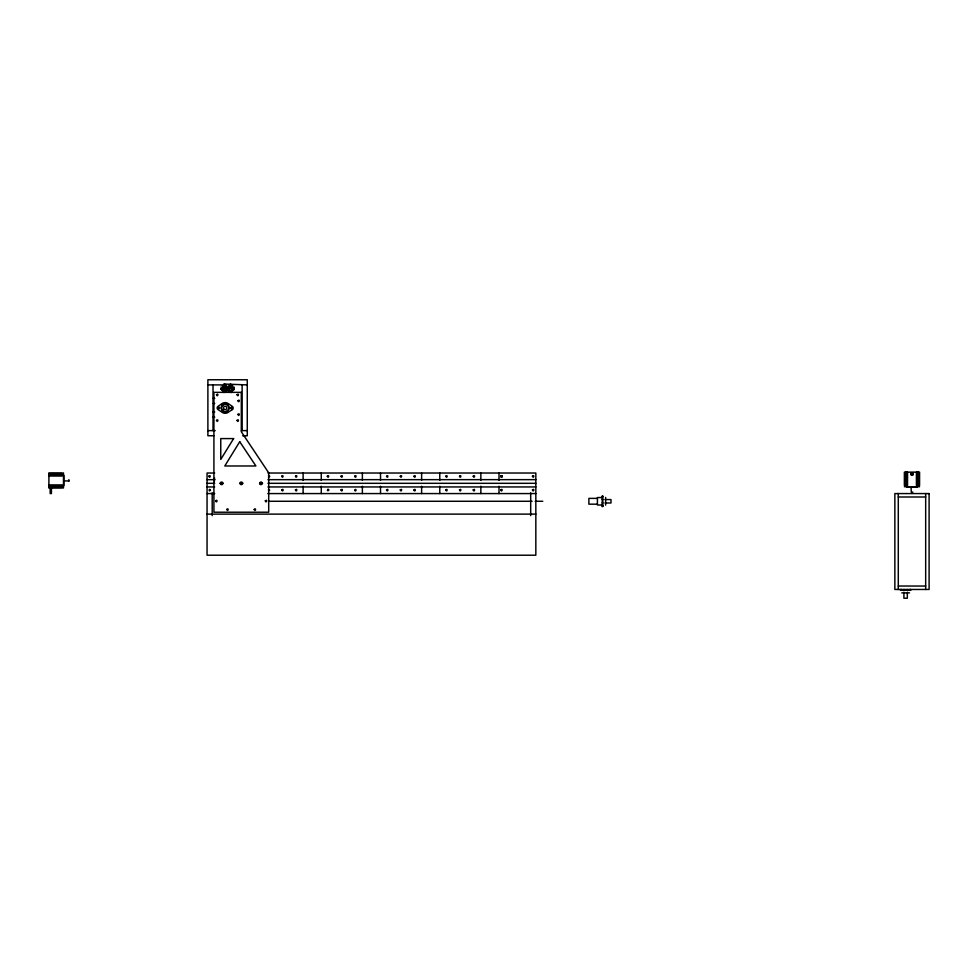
<?xml version="1.0" encoding="UTF-8"?>
<svg xmlns="http://www.w3.org/2000/svg" width="978" height="978" viewBox="0 0 978 978"><rect width="100%" height="100%" fill="white"/><g stroke="black" fill="none" stroke-linecap="round" stroke-linejoin="round"><path stroke-width="1.47" d="M210.429 490.357C209.109 487.032 208.29 493.01 210.49 490.149M281.713 476.445C284.243 473.645 282.593 479.685 281.86 476.029M354.659 490.149C356.872 487.557 356.029 492.692 354.721 490.357M386.542 476.225C387.924 479.562 388.669 473.572 386.542 476.445M413.914 490.149C416.115 487.276 415.271 493.254 413.963 489.929M445.76 490.149C447.961 487.276 447.129 493.254 445.821 489.929M295.527 476.017C296.004 479.599 298.266 474.012 295.478 476.237M221.798 387.765L220.735 388.828L223.375 391.481L224.451 390.418M223.192 386.493L224.488 385.198M223.4 386.701L224.696 385.405M221.114 389.207L222.177 388.144M221.676 389.782L222.739 388.706M224.243 387.545L225.539 386.261M222.434 390.54L223.497 389.464M222.996 391.102L224.072 390.039M225.515 388.816L226.798 387.52M225.722 389.024L227.018 387.728M223.986 392.594L227.629 388.963L231.26 392.594M225.6 392.19L227.629 390.173L229.647 392.19M231.933 391.273C227.96 390.515 236.896 391.102 233.253 387.875M230.123 385.735L230.722 385.161L231.994 386.469L228.681 389.696L230.894 387.532M230.001 391.041L232.153 388.938L233.216 390.014L234.304 388.951M229.317 389.085L228.045 387.777L228.962 386.86L230.307 385.552L231.59 386.86L232.764 385.711L231.431 387.007M229.793 386.065L230.722 385.161M233.302 387.826L234.084 387.056L231.664 389.427M231.762 391.444L232.85 390.381L231.798 389.293M232.593 409.305L228.07 412.423A5.342 5.342 0 0 1 222.739 412.716L218.094 409.611A1.919 1.919 0 0 1 218.094 406.286L222.214 403.486A5.342 5.342 0 0 1 227.556 403.18L232.202 406.286A1.919 1.919 0 0 1 232.593 409.305L232.079 409.66M268.449 475.699L269.732 476.445L268.449 477.191M268.449 489.403L269.732 490.149L268.449 490.883M327.899 489.318C325.98 492.117 330.711 489.978 328.119 489.318M207.886 384.904L223.938 384.904L223.938 384.048L247.275 384.904M213.021 398.339L214.732 398.339M213.021 403.474L214.732 403.474M213.021 412.031L214.732 412.031M213.021 417.166L214.732 417.166M207.886 430.613L215.184 430.613M241.432 430.613L247.312 430.613M213.95 435.76L207.886 435.76L207.886 379.757L247.275 379.757L247.275 435.76L242.727 435.76M214.671 473.022L207.055 473.022L207.055 555.211L535.834 555.211L535.834 473.022L267.948 473.022M48.9 474.085L62.14 474.085M48.9 474.807L62.14 474.807M48.9 476.029L62.14 476.029L62.14 472.863L48.9 472.863L48.9 488.071L62.14 488.071L62.14 484.905L48.9 484.905M207.055 479.672L214.671 479.672M267.948 479.672L535.834 479.648M64.829 480.931L68.876 480.931M207.055 483.315L214.671 483.315M220.001 483.315L223.045 483.315M239.781 483.315L242.825 483.315M259.573 483.315L262.617 483.315M267.948 483.315L535.834 483.315M48.9 486.115L62.14 486.115M904.369 486.714L919.577 486.714M48.9 486.848L62.14 486.848M207.055 486.946L214.671 486.946M267.948 486.946L535.834 486.946M906.838 487.154L917.12 487.154M911.117 488.059L911.276 492.105L912.829 492.105M207.055 493.572L214.695 493.572M267.801 493.572L535.834 493.572M602.216 496.506L602.839 496.506M602.216 496.8L602.839 496.8M898.281 496.995L925.677 496.995M602.216 497.545L597.424 497.545L597.424 505.003L602.216 505.003M597.424 498.377L588.878 498.377L588.878 504.171L597.424 504.171M602.216 499.611L602.839 499.611M604.966 499.562L610.993 499.562L610.993 502.985L604.966 502.985M268.803 501.274L532.13 501.274M535.174 501.274L542.778 501.274M602.216 502.936L602.839 502.936M602.216 505.748L602.839 505.748M602.216 506.042L602.839 506.042M207.055 514.122L535.834 514.122M898.281 586.03L925.677 586.03M900.286 590.076L910.958 590.076M901.777 592.876L909.467 592.876M222.361 385.662L226.554 389.855M221.028 386.995L225.221 391.188M233.07 388.046L234.133 389.134M228.962 386.86L230.246 388.168M925.677 493.572L925.677 589.465M918.354 472.129L918.354 485.369M917.633 472.129L917.633 485.369M916.41 472.129L916.41 485.369L919.577 485.369L919.577 472.129L904.369 472.129L904.369 485.369L907.547 485.369L907.547 472.129M910.396 589.465L910.396 590.076M910.09 589.465L910.09 590.076M907.291 589.465L907.291 590.076M907.327 592.203L907.327 598.243L903.916 598.243L903.916 592.203M906.325 472.129L906.325 485.369M905.591 472.129L905.591 485.369M903.965 589.465L903.965 590.076M901.154 589.465L901.154 590.076M900.86 589.465L900.86 590.076M898.281 493.572L898.281 589.465M605.639 497.423L605.639 505.125M602.839 495.944L602.839 506.604M602.216 495.944L602.216 506.604M530.687 492.802L530.687 515.638M499.012 473.022L499.012 480.357M499.012 486.225L499.012 493.572M480.858 473.022L480.858 480.357M480.858 486.225L480.858 493.572M439.77 473.022L439.77 480.357M439.77 486.225L439.77 493.572M421.616 473.022L421.616 480.357M421.616 486.225L421.616 493.572M380.515 473.022L380.515 480.357M380.515 486.225L380.515 493.572M362.373 473.022L362.373 480.357M362.373 486.225L362.373 493.572M321.273 473.022L321.273 480.357M321.273 486.225L321.273 493.572M303.119 473.022L303.119 480.357M303.119 486.225L303.119 493.572M242.128 384.904L242.128 430.613M213.021 384.904L213.021 430.613M212.202 492.802L212.202 515.638M68.876 479.611L68.876 481.323M63.925 475.332L63.925 485.601M63.484 472.863L63.484 488.071M214.585 479.672A2.958 2.115 0.1 0 1 214.622 478.046M214.573 480.98A2.958 2.115 0.1 0 1 214.622 479.367M222.018 404.733A4.279 4.279 0 0 1 222.898 404.048M227.177 404.048A4.279 4.279 0 0 1 228.07 404.733M216.505 394.696C217.556 397.96 219.048 392.386 216.505 394.696M208.803 476.225C209.854 479.489 211.346 473.914 208.803 476.225M216.505 420.381C217.556 423.645 219.048 418.071 216.505 420.381M218.314 407.753C219.243 410.638 220.551 405.723 218.314 407.753M215.649 500.858C216.7 504.135 218.192 498.548 215.649 500.858M230.515 407.753C231.431 410.638 232.752 405.723 230.515 407.753M237.055 394.696C238.106 397.96 239.598 392.386 237.055 394.696M237.911 400.687C238.962 403.963 240.454 398.376 237.911 400.687M237.055 420.381C238.106 423.645 239.598 418.071 237.055 420.381M237.911 414.391C238.962 417.655 240.454 412.08 237.911 414.391M226.786 509.416C227.825 512.692 229.329 507.117 226.786 509.416M254.182 509.416C255.221 512.692 256.725 507.117 254.182 509.416M265.307 500.858C266.358 504.135 267.85 498.548 265.307 500.858M281.75 489.917C282.801 493.193 284.292 487.619 281.75 489.917M295.442 489.917C296.493 493.193 297.984 487.619 295.442 489.917M327.3 476.225C328.339 479.489 329.843 473.914 327.3 476.225M340.992 476.225C342.043 479.489 343.535 473.914 340.992 476.225M340.992 489.917C342.043 493.193 343.535 487.619 340.992 489.917M354.696 476.225C355.748 479.489 357.239 473.914 354.696 476.225M386.542 489.917C387.594 493.193 389.085 487.619 386.542 489.917M400.246 476.225C401.286 479.489 402.789 473.914 400.246 476.225M400.246 489.917C401.286 493.193 402.789 487.619 400.246 489.917M413.938 476.225C414.99 479.489 416.481 473.914 413.938 476.225M445.785 476.225C446.836 479.489 448.327 473.914 445.785 476.225M459.489 476.225C460.54 479.489 462.032 473.914 459.489 476.225M459.489 489.917C460.54 493.193 462.032 487.619 459.489 489.917M473.193 476.225C474.232 479.489 475.736 473.914 473.193 476.225M473.193 489.917C474.232 493.193 475.736 487.619 473.193 489.917M500.76 476.225C501.8 479.489 503.303 473.914 500.76 476.225C501.653 479.416 503.438 474.134 500.797 476.115M500.76 489.917C501.8 493.193 503.303 487.619 500.76 489.917M532.435 476.225C533.487 479.489 534.978 473.914 532.435 476.225M532.435 489.917C533.487 493.193 534.978 487.619 532.435 489.917M911.423 473.719C911.557 476.225 913.672 472.57 911.423 473.719M233.62 438.584L220.759 459.452L220.759 438.584L233.62 438.584M239.732 441.714L224.781 465.98L255.906 465.98L239.732 441.714M224.537 384.048L223.938 384.647L227.568 388.278L231.199 384.647L230.588 384.048L227.568 387.068L224.537 384.048M912.608 475.125L911.337 475.125A1.271 1.271 0 0 1 911.007 473.218A1.271 1.271 0 0 1 912.951 473.218A1.271 1.271 0 0 1 912.608 475.125M241.309 392.349L213.913 392.349L213.913 512.215L268.705 512.215L268.705 472.826L241.309 431.726L241.309 392.349M51.431 488.499L50.171 488.499L50.171 493.572L51.431 493.572L51.431 488.499M929.1 493.572L894.858 493.572L894.858 589.465L929.1 589.465L929.1 493.572M224.182 409.366A1.711 1.711 0 0 0 226.847 408.083A1.711 1.711 0 0 0 224.402 406.408A1.711 1.711 0 0 0 224.182 409.366M222.605 410.858A3.851 3.851 0 0 0 228.925 408.694A3.851 3.851 0 0 0 223.889 404.305A3.851 3.851 0 0 0 222.605 410.858M223.277 411.188A3.729 3.729 0 0 0 228.876 407.948A3.729 3.729 0 0 0 223.277 404.721A3.729 3.729 0 0 0 223.277 411.188M220.979 484.44A1.284 1.284 0 0 0 222.898 483.328A1.284 1.284 0 0 0 220.979 482.215A1.284 1.284 0 0 0 220.979 484.44M260.356 484.44A1.284 1.284 0 0 0 262.287 483.328A1.284 1.284 0 0 0 260.356 482.215A1.284 1.284 0 0 0 260.356 484.44M240.661 484.44A1.284 1.284 0 0 0 242.593 483.328A1.284 1.284 0 0 0 240.661 482.215A1.284 1.284 0 0 0 240.661 484.44"/></g></svg>
